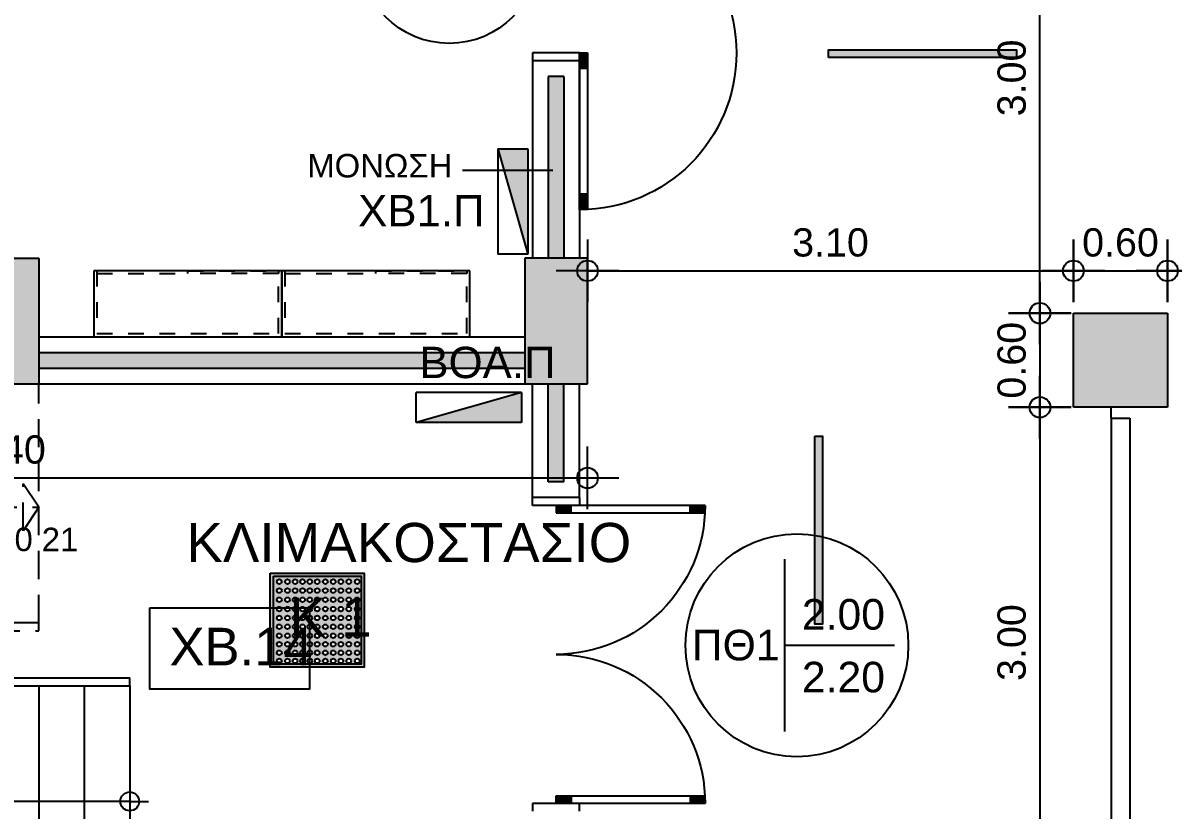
# Model space of a CAD drawing. Header units: metres. Extents: x -11 to 85, y -301 to 135.
# Drawn here: x 18.87 to 26.21, y -42.47 to -37.44 of the extents above; entities that cross this region are included whole.
import ezdxf
from ezdxf.enums import TextEntityAlignment as Align

# ---------------------------------------------------------------- set-up
doc = ezdxf.new("R2010")
doc.units = ezdxf.units.M
doc.header["$LTSCALE"] = 0.036
doc.header["$PDMODE"] = 2
doc.linetypes.add('HIDDEN', pattern=[0.375, 0.25, -0.125])
for name, color, linetype in [('arxitek borofos', 252, 'Continuous'), ('DIMBLK', 252, 'Continuous'), ('electext', 20, 'Continuous'), ('hatch color', 252, 'Continuous'), ('HLEK-SYMBOL', 3, 'Continuous'), ('HLEK_FL001_SYMBOLS', 230, 'Continuous'), ('Parathira', 252, 'Continuous')]:
    doc.layers.add(name, color=color, linetype=linetype)
doc.styles.add('COMU-N', font='arial.ttf')
doc.styles.get("Standard").update_dxf_attribs({"font": 'arial.ttf'})
doc.styles.add('W4MS2', font='W4MS2.shx')
doc.dimstyles.new('CADWDOT', dxfattribs={"dimscale": 0.1, "dimtxt": 1.8, "dimasz": 0.08, "dimexe": 2, "dimexo": 0, "dimgap": 0.09, "dimtad": 0, "dimrnd": 0.001, "dimzin": 0, "dimdsep": 46, "dimtxsty": 'Standard', "dimblk1": 'ARTDIM', "dimblk2": 'ARTDIM', "dimsah": 1, "dimcen": 0.09, "dimdle": 0.05, "dimse1": 1, "dimse2": 1, "dimadec": 0, "dimazin": 0, "dimtfac": 1, "dimtmove": 0, "dimatfit": 3, "dimldrblk": 'ARTDIM', "dimfxl": 2, "dimtvp": 0.9999, "dimtolj": 1, "dimtzin": 0, "dimarcsym": 0})

# ---------------------------------------------------------------- blocks, each defined once
blk = doc.blocks.new('A$C796D02E1')
at = {"layer": 'Parathira'}
for p, q in [((0.3, 0.95), (0.3, -0.05)), ((0.31, 0.85), (0.31, 0.9499)), ((0.32, 0.85), (0.32, 0.9498)), ((0.33, 0.85), (0.33, 0.9495)), ((0.34, 0.85), (0.34, 0.9492)), ((0.35, -0.05), (0.35, 0.9487)), ((0.35, 0.85), (0.3, 0.85)), ((0, -0.05), (0, 0)), ((0.35, 0.05), (0.3, 0.05)), ((0.3, 0), (0.3, -0.05)), ((0.31, -0.05), (0.31, 0.05)), ((0.32, -0.05), (0.32, 0.05)), ((0.33, -0.05), (0.33, 0.05)), ((0.34, -0.05), (0.34, 0.05)), ((0.3, -0.05), (0, -0.05)), ((0.3, -0.05), (0.35, -0.05)), ((0, -1.05), (0, -1.1)), ((0.3, -1.05), (0, -1.05)), ((0.3, -1.05), (0.25, -1.05)), ((0.3, -1.1), (0.3, -1.05))]:
    blk.add_line(p, q, dxfattribs=at)
blk.add_arc((0.3, -0.05), 1, 270, 90, dxfattribs=at)
blk = doc.blocks.new('ARTDIM')
at = {"layer": 'DIMBLK'}
for p, q in [((0, -24.9975), (0, 24.9975)), ((-24.9975, 0), (24.9975, 0))]:
    blk.add_line(p, q, dxfattribs=at)
blk.add_circle((0, 0), 8.25, dxfattribs=at)
blk = doc.blocks.new('*D896')
at = {"layer": 'arxitek borofos', "color": 0, "lineweight": -2}
blk.add_line((15.0817, -40.3432), (22.4657, -40.3432), dxfattribs=at)
at = {"layer": 'Defpoints', "color": 0, "transparency": 16777216}
for p in [(15.0737, -39.9247), (22.4737, -39.9247), (22.4737, -40.3432)]:
    blk.add_point(p, dxfattribs=at)
at = {"layer": 'arxitek borofos', "color": 0, "lineweight": -2, "xscale": 0.008, "yscale": 0.008, "zscale": 0.008, "rotation": 180}
blk.add_blockref('ARTDIM', (15.0737, -40.3432), dxfattribs=at)
at = {"layer": 'arxitek borofos', "color": 0, "lineweight": -2, "xscale": 0.008, "yscale": 0.008, "zscale": 0.008}
blk.add_blockref('ARTDIM', (22.4737, -40.3432), dxfattribs=at)
at = {"layer": 'arxitek borofos', "color": 0, "insert": (18.7737, -40.1632), "char_height": 0.18, "attachment_point": 5}
blk.add_mtext('\\A1;7.40', dxfattribs=at)
blk = doc.blocks.new('*D920')
at = {"layer": 'arxitek borofos', "color": 0, "lineweight": -2}
blk.add_line((25.3601, -39.285), (25.3601, -36.301), dxfattribs=at)
at = {"layer": 'Defpoints', "color": 0, "transparency": 16777216}
for p in [(25.3601, -36.293), (25.5737, -36.293), (25.5737, -39.293)]:
    blk.add_point(p, dxfattribs=at)
at = {"layer": 'arxitek borofos', "color": 0, "lineweight": -2, "xscale": 0.008, "yscale": 0.008, "zscale": 0.008}
for p, rotation in [((25.3601, -36.293), 90), ((25.3601, -39.293), 270)]:
    blk.add_blockref('ARTDIM', p, dxfattribs=dict(at, rotation=rotation))
at = {"layer": 'arxitek borofos', "color": 0, "insert": (25.1801, -37.793), "char_height": 0.18, "attachment_point": 5, "rotation": 90}
blk.add_mtext('\\A1;3.00', dxfattribs=at)
blk = doc.blocks.new('*D921')
at = {"layer": 'arxitek borofos', "color": 0, "lineweight": -2}
blk.add_line((25.3601, -39.301), (25.3601, -39.885), dxfattribs=at)
at = {"layer": 'Defpoints', "color": 0, "transparency": 16777216}
for p in [(25.5737, -39.293), (25.3601, -39.893), (25.5737, -39.893)]:
    blk.add_point(p, dxfattribs=at)
at = {"layer": 'arxitek borofos', "color": 0, "lineweight": -2, "xscale": 0.008, "yscale": 0.008, "zscale": 0.008}
for p, rotation in [((25.3601, -39.293), 90), ((25.3601, -39.893), 270)]:
    blk.add_blockref('ARTDIM', p, dxfattribs=dict(at, rotation=rotation))
at = {"layer": 'arxitek borofos', "color": 0, "insert": (25.1801, -39.593), "char_height": 0.18, "attachment_point": 5, "rotation": 90}
blk.add_mtext('\\A1;0.60', dxfattribs=at)
blk = doc.blocks.new('*D922')
at = {"layer": 'arxitek borofos', "color": 0, "lineweight": -2}
blk.add_line((25.3601, -39.901), (25.3601, -42.885), dxfattribs=at)
at = {"layer": 'Defpoints', "color": 0, "transparency": 16777216}
for p in [(25.5737, -39.893), (25.3601, -42.893), (25.5737, -42.893)]:
    blk.add_point(p, dxfattribs=at)
at = {"layer": 'arxitek borofos', "color": 0, "lineweight": -2, "xscale": 0.008, "yscale": 0.008, "zscale": 0.008}
for p, rotation in [((25.3601, -39.893), 90), ((25.3601, -42.893), 270)]:
    blk.add_blockref('ARTDIM', p, dxfattribs=dict(at, rotation=rotation))
at = {"layer": 'arxitek borofos', "color": 0, "insert": (25.1801, -41.393), "char_height": 0.18, "attachment_point": 5, "rotation": 90}
blk.add_mtext('\\A1;3.00', dxfattribs=at)
blk = doc.blocks.new('*D933')
at = {"layer": 'arxitek borofos', "color": 0, "lineweight": -2}
blk.add_line((22.4817, -39.0228), (25.5657, -39.0228), dxfattribs=at)
at = {"layer": 'Defpoints', "color": 0, "transparency": 16777216}
for p in [(25.5737, -39.0228), (22.4737, -39.6691), (25.5737, -39.6691)]:
    blk.add_point(p, dxfattribs=at)
at = {"layer": 'arxitek borofos', "color": 0, "lineweight": -2, "xscale": 0.008, "yscale": 0.008, "zscale": 0.008, "rotation": 180}
blk.add_blockref('ARTDIM', (22.4737, -39.0228), dxfattribs=at)
at = {"layer": 'arxitek borofos', "color": 0, "lineweight": -2, "xscale": 0.008, "yscale": 0.008, "zscale": 0.008}
blk.add_blockref('ARTDIM', (25.5737, -39.0228), dxfattribs=at)
at = {"layer": 'arxitek borofos', "color": 0, "insert": (24.0237, -38.8428), "char_height": 0.18, "attachment_point": 5}
blk.add_mtext('\\A1;3.10', dxfattribs=at)
blk = doc.blocks.new('*D934')
at = {"layer": 'arxitek borofos', "color": 0, "lineweight": -2}
blk.add_line((25.5817, -39.0228), (26.1657, -39.0228), dxfattribs=at)
at = {"layer": 'Defpoints', "color": 0, "transparency": 16777216}
for p in [(26.1737, -39.0228), (25.5737, -39.2191), (26.1737, -39.2191)]:
    blk.add_point(p, dxfattribs=at)
at = {"layer": 'arxitek borofos', "color": 0, "lineweight": -2, "xscale": 0.008, "yscale": 0.008, "zscale": 0.008, "rotation": 180}
blk.add_blockref('ARTDIM', (25.5737, -39.0228), dxfattribs=at)
at = {"layer": 'arxitek borofos', "color": 0, "lineweight": -2, "xscale": 0.008, "yscale": 0.008, "zscale": 0.008}
blk.add_blockref('ARTDIM', (26.1737, -39.0228), dxfattribs=at)
at = {"layer": 'arxitek borofos', "color": 0, "insert": (25.8737, -38.8428), "char_height": 0.18, "attachment_point": 5}
blk.add_mtext('\\A1;0.60', dxfattribs=at)
blk = doc.blocks.new('*D935')
at = {"layer": 'arxitek borofos', "color": 0, "lineweight": -2}
blk.add_line((26.1817, -39.0228), (29.1657, -39.0228), dxfattribs=at)
at = {"layer": 'Defpoints', "color": 0, "transparency": 16777216}
for p in [(29.1737, -39.0228), (26.1737, -39.293), (29.1737, -39.293)]:
    blk.add_point(p, dxfattribs=at)
at = {"layer": 'arxitek borofos', "color": 0, "lineweight": -2, "xscale": 0.008, "yscale": 0.008, "zscale": 0.008, "rotation": 180}
blk.add_blockref('ARTDIM', (26.1737, -39.0228), dxfattribs=at)
at = {"layer": 'arxitek borofos', "color": 0, "lineweight": -2, "xscale": 0.008, "yscale": 0.008, "zscale": 0.008}
blk.add_blockref('ARTDIM', (29.1737, -39.0228), dxfattribs=at)
at = {"layer": 'arxitek borofos', "color": 0, "insert": (27.6737, -38.8428), "char_height": 0.18, "attachment_point": 5}
blk.add_mtext('\\A1;3.00', dxfattribs=at)
blk = doc.blocks.new('A$C0F035EE8')
at = {"layer": 'Parathira'}
for p, q in [((-0.3, 0), (-0.3, -0.05)), ((0, -0.05), (0, 0)), ((-1.1, -0.05), (-0.15, -0.05)), ((-1.005, -0.0595), (-1.1, -0.0595)), ((-1.005, -0.069), (-1.0998, -0.069)), ((-1.005, -0.0975), (-1.005, -0.05)), ((-0.3, -0.05), (0, -0.05)), ((-0.245, -0.0975), (-0.245, -0.05)), ((-0.15, -0.0595), (-0.245, -0.0595)), ((-0.15, -0.069), (-0.245, -0.069)), ((-0.15, -0.05), (-0.15, -0.0975)), ((-1.005, -0.0785), (-1.0996, -0.0785)), ((-1.005, -0.088), (-1.0992, -0.088)), ((-0.15, -0.0975), (-1.0988, -0.0975)), ((-0.15, -0.0785), (-0.245, -0.0785)), ((-0.15, -0.088), (-0.245, -0.088)), ((-0.15, -1.9025), (-1.0988, -1.9025)), ((-1.005, -1.9025), (-1.005, -1.95)), ((-0.245, -1.9025), (-0.245, -1.95)), ((-0.15, -1.95), (-0.15, -1.9025)), ((-1.005, -1.9405), (-1.1, -1.9405)), ((-1.1, -1.95), (-0.15, -1.95)), ((-1.005, -1.931), (-1.0998, -1.931)), ((-1.005, -1.9215), (-1.0996, -1.9215)), ((-1.005, -1.912), (-1.0992, -1.912)), ((-0.3, -2), (-0.3, -1.95)), ((-0.3, -1.95), (0, -1.95)), ((-0.15, -1.912), (-0.245, -1.912)), ((-0.15, -1.9215), (-0.245, -1.9215)), ((-0.15, -1.931), (-0.245, -1.931)), ((-0.15, -1.9405), (-0.245, -1.9405)), ((0, -1.95), (0, -2))]:
    blk.add_line(p, q, dxfattribs=at)
for centre, start, end in [((-0.15, -0.05), 180, 270), ((-0.15, -1.95), 90, 180)]:
    blk.add_arc(centre, 0.95, start, end, dxfattribs=at)
blk = doc.blocks.new('gJ6_a28')
at = {"layer": 'HLEK-SYMBOL', "color": 0, "linetype": 'Continuous'}
for p, q in [((-0.67, 0), (-0.67, 0.19)), ((-0.67, 0.19), (0, 0.19)), ((-0.67, 0), (0, 0.19)), ((0, 0.19), (0, 0)), ((-0.67, 0), (0, 0))]:
    blk.add_line(p, q, dxfattribs=at)
at = {"layer": 'HLEK-SYMBOL', "color": 0}
blk.add_solid([(-0.67, 0.19), (0, 0.19), (-0.67, 0)], dxfattribs=at)
at = {"layer": 'HLEK-SYMBOL', "color": 0, "style": 'W4MS2', "flags": 8}
blk.add_attdef('NODE_NUMBER', (0.018, 0.0914), '', height=0.1, dxfattribs=at)
blk.add_attdef('NODE_NUMBER', (0.018, 0.0914), '', height=0.1, dxfattribs=at)
blk = doc.blocks.new('led 46W tetragono')
at = {"layer": 'HLEK_FL001_SYMBOLS'}
h = blk.add_hatch(color=256, dxfattribs=at)
h.dxf.hatch_style = 1
h.paths.add_polyline_path([(104.7283, -8.1225), (104.7283, -8.7225), (105.3283, -8.7225), (105.3283, -8.1225)])
h.paths.add_polyline_path([(105.3083, -8.1425), (105.3083, -8.7025), (104.7483, -8.7025), (104.7483, -8.1425)], flags=16)
h.paths.add_polyline_path([(104.9493, -8.1771, -1), (104.9193, -8.1771, -1)], flags=0)
h.paths.add_polyline_path([(104.9954, -8.1771, -1), (104.9654, -8.1771, -1)], flags=0)
h.paths.add_polyline_path([(104.9014, -8.1771, -1), (104.8714, -8.1771, -1)], flags=0)
h.paths.add_polyline_path([(105.0432, -8.1771, -1), (105.0133, -8.1771, -1)], flags=0)
h.paths.add_polyline_path([(104.9493, -8.2338, -1), (104.9193, -8.2338, -1)], flags=0)
h.paths.add_polyline_path([(104.9954, -8.2338, -1), (104.9654, -8.2338, -1)], flags=0)
h.paths.add_polyline_path([(104.9014, -8.2338, -1), (104.8714, -8.2338, -1)], flags=0)
h.paths.add_polyline_path([(104.8526, -8.1771, -1), (104.8227, -8.1771, -1)], flags=0)
h.paths.add_polyline_path([(105.0432, -8.2338, -1), (105.0133, -8.2338, -1)], flags=0)
h.paths.add_polyline_path([(105.0946, -8.1771, -1), (105.0647, -8.1771, -1)], flags=0)
h.paths.add_polyline_path([(104.8526, -8.2338, -1), (104.8227, -8.2338, -1)], flags=0)
h.paths.add_polyline_path([(105.0946, -8.2338, -1), (105.0647, -8.2338, -1)], flags=0)
h.paths.add_polyline_path([(104.9493, -8.2927, -1), (104.9193, -8.2927, -1)], flags=0)
h.paths.add_polyline_path([(104.9954, -8.2927, -1), (104.9654, -8.2927, -1)], flags=0)
h.paths.add_polyline_path([(104.8012, -8.1771, -1), (104.7713, -8.1771, -1)], flags=0)
h.paths.add_polyline_path([(104.9014, -8.2927, -1), (104.8714, -8.2927, -1)], flags=0)
h.paths.add_polyline_path([(105.0432, -8.2927, -1), (105.0133, -8.2927, -1)], flags=0)
h.paths.add_polyline_path([(105.1452, -8.1771, -1), (105.1152, -8.1771, -1)], flags=0)
h.paths.add_polyline_path([(104.8012, -8.2338, -1), (104.7713, -8.2338, -1)], flags=0)
h.paths.add_polyline_path([(104.8526, -8.2927, -1), (104.8227, -8.2927, -1)], flags=0)
h.paths.add_polyline_path([(105.1452, -8.2338, -1), (105.1152, -8.2338, -1)], flags=0)
h.paths.add_polyline_path([(105.0946, -8.2927, -1), (105.0647, -8.2927, -1)], flags=0)
h.paths.add_polyline_path([(104.9493, -8.3517, -1), (104.9193, -8.3517, -1)], flags=0)
h.paths.add_polyline_path([(104.9954, -8.3517, -1), (104.9654, -8.3517, -1)], flags=0)
h.paths.add_polyline_path([(105.1939, -8.1771, -1), (105.164, -8.1771, -1)], flags=0)
h.paths.add_polyline_path([(104.9014, -8.3517, -1), (104.8714, -8.3517, -1)], flags=0)
h.paths.add_polyline_path([(105.0432, -8.3517, -1), (105.0133, -8.3517, -1)], flags=0)
h.paths.add_polyline_path([(104.8012, -8.2927, -1), (104.7713, -8.2927, -1)], flags=0)
h.paths.add_polyline_path([(105.1452, -8.2927, -1), (105.1152, -8.2927, -1)], flags=0)
h.paths.add_polyline_path([(105.1939, -8.2338, -1), (105.164, -8.2338, -1)], flags=0)
h.paths.add_polyline_path([(104.8526, -8.3517, -1), (104.8227, -8.3517, -1)], flags=0)
h.paths.add_polyline_path([(105.0946, -8.3517, -1), (105.0647, -8.3517, -1)], flags=0)
h.paths.add_polyline_path([(105.1939, -8.2927, -1), (105.164, -8.2927, -1)], flags=0)
h.paths.add_polyline_path([(105.2445, -8.1771, -1), (105.2145, -8.1771, -1)], flags=0)
h.paths.add_polyline_path([(104.8012, -8.3517, -1), (104.7713, -8.3517, -1)], flags=0)
h.paths.add_polyline_path([(104.9493, -8.4083, -1), (104.9193, -8.4083, -1)], flags=0)
h.paths.add_polyline_path([(104.9954, -8.4083, -1), (104.9654, -8.4083, -1)], flags=0)
h.paths.add_polyline_path([(105.1452, -8.3517, -1), (105.1152, -8.3517, -1)], flags=0)
h.paths.add_polyline_path([(104.9014, -8.4083, -1), (104.8714, -8.4083, -1)], flags=0)
h.paths.add_polyline_path([(105.0432, -8.4083, -1), (105.0133, -8.4083, -1)], flags=0)
h.paths.add_polyline_path([(105.2445, -8.2338, -1), (105.2145, -8.2338, -1)], flags=0)
h.paths.add_polyline_path([(104.8526, -8.4083, -1), (104.8227, -8.4083, -1)], flags=0)
h.paths.add_polyline_path([(105.0946, -8.4083, -1), (105.0647, -8.4083, -1)], flags=0)
h.paths.add_polyline_path([(105.1939, -8.3517, -1), (105.164, -8.3517, -1)], flags=0)
h.paths.add_polyline_path([(105.2445, -8.2927, -1), (105.2145, -8.2927, -1)], flags=0)
h.paths.add_polyline_path([(104.8012, -8.4083, -1), (104.7713, -8.4083, -1)], flags=0)
h.paths.add_polyline_path([(105.1452, -8.4083, -1), (105.1152, -8.4083, -1)], flags=0)
h.paths.add_polyline_path([(105.2985, -8.1771, -1), (105.2686, -8.1771, -1)], flags=0)
h.paths.add_polyline_path([(104.9493, -8.465, -1), (104.9193, -8.465, -1)], flags=0)
h.paths.add_polyline_path([(104.9954, -8.465, -1), (104.9654, -8.465, -1)], flags=0)
h.paths.add_polyline_path([(104.9014, -8.465, -1), (104.8714, -8.465, -1)], flags=0)
h.paths.add_polyline_path([(105.0432, -8.465, -1), (105.0133, -8.465, -1)], flags=0)
h.paths.add_polyline_path([(105.2985, -8.2338, -1), (105.2686, -8.2338, -1)], flags=0)
h.paths.add_polyline_path([(105.2445, -8.3517, -1), (105.2145, -8.3517, -1)], flags=0)
h.paths.add_polyline_path([(104.8526, -8.465, -1), (104.8227, -8.465, -1)], flags=0)
h.paths.add_polyline_path([(105.1939, -8.4083, -1), (105.164, -8.4083, -1)], flags=0)
h.paths.add_polyline_path([(105.0946, -8.465, -1), (105.0647, -8.465, -1)], flags=0)
h.paths.add_polyline_path([(105.2985, -8.2927, -1), (105.2686, -8.2927, -1)], flags=0)
h.paths.add_polyline_path([(104.8012, -8.465, -1), (104.7713, -8.465, -1)], flags=0)
h.paths.add_polyline_path([(105.1452, -8.465, -1), (105.1152, -8.465, -1)], flags=0)
h.paths.add_polyline_path([(105.2445, -8.4083, -1), (105.2145, -8.4083, -1)], flags=0)
h.paths.add_polyline_path([(104.9493, -8.5217, -1), (104.9193, -8.5217, -1)], flags=0)
h.paths.add_polyline_path([(104.9954, -8.5217, -1), (104.9654, -8.5217, -1)], flags=0)
h.paths.add_polyline_path([(105.2985, -8.3517, -1), (105.2686, -8.3517, -1)], flags=0)
h.paths.add_polyline_path([(104.9014, -8.5217, -1), (104.8714, -8.5217, -1)], flags=0)
h.paths.add_polyline_path([(105.0432, -8.5217, -1), (105.0133, -8.5217, -1)], flags=0)
h.paths.add_polyline_path([(105.1939, -8.465, -1), (105.164, -8.465, -1)], flags=0)
h.paths.add_polyline_path([(104.8526, -8.5217, -1), (104.8227, -8.5217, -1)], flags=0)
h.paths.add_polyline_path([(105.0946, -8.5217, -1), (105.0647, -8.5217, -1)], flags=0)
h.paths.add_polyline_path([(104.8012, -8.5217, -1), (104.7713, -8.5217, -1)], flags=0)
h.paths.add_polyline_path([(105.1452, -8.5217, -1), (105.1152, -8.5217, -1)], flags=0)
h.paths.add_polyline_path([(105.2985, -8.4083, -1), (105.2686, -8.4083, -1)], flags=0)
h.paths.add_polyline_path([(105.2445, -8.465, -1), (105.2145, -8.465, -1)], flags=0)
h.paths.add_polyline_path([(104.9493, -8.5761, -1), (104.9193, -8.5761, -1)], flags=0)
h.paths.add_polyline_path([(104.9954, -8.5761, -1), (104.9654, -8.5761, -1)], flags=0)
h.paths.add_polyline_path([(105.1939, -8.5217, -1), (105.164, -8.5217, -1)], flags=0)
h.paths.add_polyline_path([(104.9014, -8.5761, -1), (104.8714, -8.5761, -1)], flags=0)
h.paths.add_polyline_path([(105.0432, -8.5761, -1), (105.0133, -8.5761, -1)], flags=0)
h.paths.add_polyline_path([(104.8526, -8.5761, -1), (104.8227, -8.5761, -1)], flags=0)
h.paths.add_polyline_path([(105.0946, -8.5761, -1), (105.0647, -8.5761, -1)], flags=0)
h.paths.add_polyline_path([(105.2985, -8.465, -1), (105.2686, -8.465, -1)], flags=0)
h.paths.add_polyline_path([(104.8012, -8.5761, -1), (104.7713, -8.5761, -1)], flags=0)
h.paths.add_polyline_path([(105.2445, -8.5217, -1), (105.2145, -8.5217, -1)], flags=0)
h.paths.add_polyline_path([(105.1452, -8.5761, -1), (105.1152, -8.5761, -1)], flags=0)
h.paths.add_polyline_path([(105.1939, -8.5761, -1), (105.164, -8.5761, -1)], flags=0)
h.paths.add_polyline_path([(104.9493, -8.6305, -1), (104.9193, -8.6305, -1)], flags=0)
h.paths.add_polyline_path([(104.9954, -8.6305, -1), (104.9654, -8.6305, -1)], flags=0)
h.paths.add_polyline_path([(104.9014, -8.6305, -1), (104.8714, -8.6305, -1)], flags=0)
h.paths.add_polyline_path([(105.0432, -8.6305, -1), (105.0133, -8.6305, -1)], flags=0)
h.paths.add_polyline_path([(105.2985, -8.5217, -1), (105.2686, -8.5217, -1)], flags=0)
h.paths.add_polyline_path([(104.8526, -8.6305, -1), (104.8227, -8.6305, -1)], flags=0)
h.paths.add_polyline_path([(105.0946, -8.6305, -1), (105.0647, -8.6305, -1)], flags=0)
h.paths.add_polyline_path([(105.2445, -8.5761, -1), (105.2145, -8.5761, -1)], flags=0)
h.paths.add_polyline_path([(104.8012, -8.6305, -1), (104.7713, -8.6305, -1)], flags=0)
h.paths.add_polyline_path([(105.1452, -8.6305, -1), (105.1152, -8.6305, -1)], flags=0)
h.paths.add_polyline_path([(105.1939, -8.6305, -1), (105.164, -8.6305, -1)], flags=0)
h.paths.add_polyline_path([(104.9493, -8.6826, -1), (104.9193, -8.6826, -1)], flags=0)
h.paths.add_polyline_path([(104.9954, -8.6826, -1), (104.9654, -8.6826, -1)], flags=0)
h.paths.add_polyline_path([(105.2985, -8.5761, -1), (105.2686, -8.5761, -1)], flags=0)
h.paths.add_polyline_path([(104.9014, -8.6826, -1), (104.8714, -8.6826, -1)], flags=0)
h.paths.add_polyline_path([(105.0432, -8.6826, -1), (105.0133, -8.6826, -1)], flags=0)
h.paths.add_polyline_path([(104.8526, -8.6826, -1), (104.8227, -8.6826, -1)], flags=0)
h.paths.add_polyline_path([(105.0946, -8.6826, -1), (105.0647, -8.6826, -1)], flags=0)
h.paths.add_polyline_path([(105.2445, -8.6305, -1), (105.2145, -8.6305, -1)], flags=0)
h.paths.add_polyline_path([(104.8012, -8.6826, -1), (104.7713, -8.6826, -1)], flags=0)
h.paths.add_polyline_path([(105.1452, -8.6826, -1), (105.1152, -8.6826, -1)], flags=0)
h.paths.add_polyline_path([(105.1939, -8.6826, -1), (105.164, -8.6826, -1)], flags=0)
h.paths.add_polyline_path([(105.2985, -8.6305, -1), (105.2686, -8.6305, -1)], flags=0)
h.paths.add_polyline_path([(105.2445, -8.6826, -1), (105.2145, -8.6826, -1)], flags=0)
h.paths.add_polyline_path([(105.2985, -8.6826, -1), (105.2686, -8.6826, -1)], flags=0)
h = blk.add_hatch(color=181, dxfattribs=at)
h.dxf.hatch_style = 1
h.paths.add_polyline_path([(104.7483, -8.1425), (104.7483, -8.7025), (105.3083, -8.7025), (105.3083, -8.1425)])
h.paths.add_polyline_path([(104.9954, -8.3517, -1), (104.9654, -8.3517, -1)], flags=16)
h.paths.add_polyline_path([(105.0432, -8.3517, -1), (105.0133, -8.3517, -1)], flags=16)
h.paths.add_polyline_path([(104.9654, -8.2927, -1), (104.9954, -8.2927, -1)], flags=16)
h.paths.add_polyline_path([(105.0133, -8.2927, -1), (105.0432, -8.2927, -1)], flags=16)
h.paths.add_polyline_path([(104.9493, -8.3517, -1), (104.9193, -8.3517, -1)], flags=16)
h.paths.add_polyline_path([(104.9193, -8.2927, -1), (104.9493, -8.2927, -1)], flags=16)
h.paths.add_polyline_path([(105.0946, -8.3517, -1), (105.0647, -8.3517, -1)], flags=16)
h.paths.add_polyline_path([(105.0647, -8.2927, -1), (105.0946, -8.2927, -1)], flags=16)
h.paths.add_polyline_path([(104.9954, -8.4083, -1), (104.9654, -8.4083, -1)], flags=16)
h.paths.add_polyline_path([(105.0432, -8.4083, -1), (105.0133, -8.4083, -1)], flags=16)
h.paths.add_polyline_path([(104.9654, -8.2338, -1), (104.9954, -8.2338, -1)], flags=16)
h.paths.add_polyline_path([(105.0133, -8.2338, -1), (105.0432, -8.2338, -1)], flags=16)
h.paths.add_polyline_path([(104.9493, -8.4083, -1), (104.9193, -8.4083, -1)], flags=16)
h.paths.add_polyline_path([(105.0946, -8.4083, -1), (105.0647, -8.4083, -1)], flags=16)
h.paths.add_polyline_path([(104.9193, -8.2338, -1), (104.9493, -8.2338, -1)], flags=16)
h.paths.add_polyline_path([(105.0647, -8.2338, -1), (105.0946, -8.2338, -1)], flags=16)
h.paths.add_polyline_path([(104.9014, -8.3517, -1), (104.8714, -8.3517, -1)], flags=16)
h.paths.add_polyline_path([(104.8714, -8.2927, -1), (104.9014, -8.2927, -1)], flags=16)
h.paths.add_polyline_path([(105.1452, -8.3517, -1), (105.1152, -8.3517, -1)], flags=16)
h.paths.add_polyline_path([(105.1152, -8.2927, -1), (105.1452, -8.2927, -1)], flags=16)
h.paths.add_polyline_path([(104.9954, -8.465, -1), (104.9654, -8.465, -1)], flags=16)
h.paths.add_polyline_path([(105.0432, -8.465, -1), (105.0133, -8.465, -1)], flags=16)
h.paths.add_polyline_path([(104.9014, -8.4083, -1), (104.8714, -8.4083, -1)], flags=16)
h.paths.add_polyline_path([(104.8714, -8.2338, -1), (104.9014, -8.2338, -1)], flags=16)
h.paths.add_polyline_path([(104.9654, -8.1771, -1), (104.9954, -8.1771, -1)], flags=16)
h.paths.add_polyline_path([(105.0133, -8.1771, -1), (105.0432, -8.1771, -1)], flags=16)
h.paths.add_polyline_path([(105.1452, -8.4083, -1), (105.1152, -8.4083, -1)], flags=16)
h.paths.add_polyline_path([(104.9493, -8.465, -1), (104.9193, -8.465, -1)], flags=16)
h.paths.add_polyline_path([(105.1152, -8.2338, -1), (105.1452, -8.2338, -1)], flags=16)
h.paths.add_polyline_path([(105.0946, -8.465, -1), (105.0647, -8.465, -1)], flags=16)
h.paths.add_polyline_path([(104.9193, -8.1771, -1), (104.9493, -8.1771, -1)], flags=16)
h.paths.add_polyline_path([(105.0647, -8.1771, -1), (105.0946, -8.1771, -1)], flags=16)
h.paths.add_polyline_path([(104.8526, -8.3517, -1), (104.8227, -8.3517, -1)], flags=16)
h.paths.add_polyline_path([(104.8227, -8.2927, -1), (104.8526, -8.2927, -1)], flags=16)
h.paths.add_polyline_path([(105.1939, -8.3517, -1), (105.164, -8.3517, -1)], flags=16)
h.paths.add_polyline_path([(105.164, -8.2927, -1), (105.1939, -8.2927, -1)], flags=16)
h.paths.add_polyline_path([(104.9014, -8.465, -1), (104.8714, -8.465, -1)], flags=16)
h.paths.add_polyline_path([(104.8526, -8.4083, -1), (104.8227, -8.4083, -1)], flags=16)
h.paths.add_polyline_path([(105.1452, -8.465, -1), (105.1152, -8.465, -1)], flags=16)
h.paths.add_polyline_path([(104.8714, -8.1771, -1), (104.9014, -8.1771, -1)], flags=16)
h.paths.add_polyline_path([(104.8227, -8.2338, -1), (104.8526, -8.2338, -1)], flags=16)
h.paths.add_polyline_path([(105.1939, -8.4083, -1), (105.164, -8.4083, -1)], flags=16)
h.paths.add_polyline_path([(105.1152, -8.1771, -1), (105.1452, -8.1771, -1)], flags=16)
h.paths.add_polyline_path([(104.9954, -8.5217, -1), (104.9654, -8.5217, -1)], flags=16)
h.paths.add_polyline_path([(105.0432, -8.5217, -1), (105.0133, -8.5217, -1)], flags=16)
h.paths.add_polyline_path([(105.164, -8.2338, -1), (105.1939, -8.2338, -1)], flags=16)
h.paths.add_polyline_path([(104.9493, -8.5217, -1), (104.9193, -8.5217, -1)], flags=16)
h.paths.add_polyline_path([(105.0946, -8.5217, -1), (105.0647, -8.5217, -1)], flags=16)
h.paths.add_polyline_path([(104.8526, -8.465, -1), (104.8227, -8.465, -1)], flags=16)
h.paths.add_polyline_path([(104.8012, -8.3517, -1), (104.7713, -8.3517, -1)], flags=16)
h.paths.add_polyline_path([(104.7713, -8.2927, -1), (104.8012, -8.2927, -1)], flags=16)
h.paths.add_polyline_path([(104.8227, -8.1771, -1), (104.8526, -8.1771, -1)], flags=16)
h.paths.add_polyline_path([(105.1939, -8.465, -1), (105.164, -8.465, -1)], flags=16)
h.paths.add_polyline_path([(105.2445, -8.3517, -1), (105.2145, -8.3517, -1)], flags=16)
h.paths.add_polyline_path([(104.9014, -8.5217, -1), (104.8714, -8.5217, -1)], flags=16)
h.paths.add_polyline_path([(105.2145, -8.2927, -1), (105.2445, -8.2927, -1)], flags=16)
h.paths.add_polyline_path([(105.164, -8.1771, -1), (105.1939, -8.1771, -1)], flags=16)
h.paths.add_polyline_path([(104.8012, -8.4083, -1), (104.7713, -8.4083, -1)], flags=16)
h.paths.add_polyline_path([(105.1452, -8.5217, -1), (105.1152, -8.5217, -1)], flags=16)
h.paths.add_polyline_path([(104.7713, -8.2338, -1), (104.8012, -8.2338, -1)], flags=16)
h.paths.add_polyline_path([(105.2445, -8.4083, -1), (105.2145, -8.4083, -1)], flags=16)
h.paths.add_polyline_path([(105.2145, -8.2338, -1), (105.2445, -8.2338, -1)], flags=16)
h.paths.add_polyline_path([(104.9954, -8.5761, -1), (104.9654, -8.5761, -1)], flags=16)
h.paths.add_polyline_path([(105.0432, -8.5761, -1), (105.0133, -8.5761, -1)], flags=16)
h.paths.add_polyline_path([(104.8526, -8.5217, -1), (104.8227, -8.5217, -1)], flags=16)
h.paths.add_polyline_path([(104.8012, -8.465, -1), (104.7713, -8.465, -1)], flags=16)
h.paths.add_polyline_path([(104.9493, -8.5761, -1), (104.9193, -8.5761, -1)], flags=16)
h.paths.add_polyline_path([(105.0946, -8.5761, -1), (105.0647, -8.5761, -1)], flags=16)
h.paths.add_polyline_path([(105.1939, -8.5217, -1), (105.164, -8.5217, -1)], flags=16)
h.paths.add_polyline_path([(104.7713, -8.1771, -1), (104.8012, -8.1771, -1)], flags=16)
h.paths.add_polyline_path([(105.2445, -8.465, -1), (105.2145, -8.465, -1)], flags=16)
h.paths.add_polyline_path([(105.2145, -8.1771, -1), (105.2445, -8.1771, -1)], flags=16)
h.paths.add_polyline_path([(104.9014, -8.5761, -1), (104.8714, -8.5761, -1)], flags=16)
h.paths.add_polyline_path([(105.1452, -8.5761, -1), (105.1152, -8.5761, -1)], flags=16)
h.paths.add_polyline_path([(105.2985, -8.3517, -1), (105.2686, -8.3517, -1)], flags=16)
h.paths.add_polyline_path([(105.2686, -8.2927, -1), (105.2985, -8.2927, -1)], flags=16)
h.paths.add_polyline_path([(105.2985, -8.4083, -1), (105.2686, -8.4083, -1)], flags=16)
h.paths.add_polyline_path([(104.8012, -8.5217, -1), (104.7713, -8.5217, -1)], flags=16)
h.paths.add_polyline_path([(105.2686, -8.2338, -1), (105.2985, -8.2338, -1)], flags=16)
h.paths.add_polyline_path([(105.2445, -8.5217, -1), (105.2145, -8.5217, -1)], flags=16)
h.paths.add_polyline_path([(104.8526, -8.5761, -1), (104.8227, -8.5761, -1)], flags=16)
h.paths.add_polyline_path([(104.9954, -8.6305, -1), (104.9654, -8.6305, -1)], flags=16)
h.paths.add_polyline_path([(105.1939, -8.5761, -1), (105.164, -8.5761, -1)], flags=16)
h.paths.add_polyline_path([(105.0432, -8.6305, -1), (105.0133, -8.6305, -1)], flags=16)
h.paths.add_polyline_path([(104.9493, -8.6305, -1), (104.9193, -8.6305, -1)], flags=16)
h.paths.add_polyline_path([(105.2985, -8.465, -1), (105.2686, -8.465, -1)], flags=16)
h.paths.add_polyline_path([(105.0946, -8.6305, -1), (105.0647, -8.6305, -1)], flags=16)
h.paths.add_polyline_path([(105.2686, -8.1771, -1), (105.2985, -8.1771, -1)], flags=16)
h.paths.add_polyline_path([(104.9014, -8.6305, -1), (104.8714, -8.6305, -1)], flags=16)
h.paths.add_polyline_path([(105.1452, -8.6305, -1), (105.1152, -8.6305, -1)], flags=16)
h.paths.add_polyline_path([(104.8012, -8.5761, -1), (104.7713, -8.5761, -1)], flags=16)
h.paths.add_polyline_path([(105.2445, -8.5761, -1), (105.2145, -8.5761, -1)], flags=16)
h.paths.add_polyline_path([(105.2985, -8.5217, -1), (105.2686, -8.5217, -1)], flags=16)
h.paths.add_polyline_path([(104.8526, -8.6305, -1), (104.8227, -8.6305, -1)], flags=16)
h.paths.add_polyline_path([(105.1939, -8.6305, -1), (105.164, -8.6305, -1)], flags=16)
h.paths.add_polyline_path([(104.9954, -8.6826, -1), (104.9654, -8.6826, -1)], flags=16)
h.paths.add_polyline_path([(105.0432, -8.6826, -1), (105.0133, -8.6826, -1)], flags=16)
h.paths.add_polyline_path([(104.9493, -8.6826, -1), (104.9193, -8.6826, -1)], flags=16)
h.paths.add_polyline_path([(105.0946, -8.6826, -1), (105.0647, -8.6826, -1)], flags=16)
h.paths.add_polyline_path([(104.8012, -8.6305, -1), (104.7713, -8.6305, -1)], flags=16)
h.paths.add_polyline_path([(104.9014, -8.6826, -1), (104.8714, -8.6826, -1)], flags=16)
h.paths.add_polyline_path([(105.2985, -8.5761, -1), (105.2686, -8.5761, -1)], flags=16)
h.paths.add_polyline_path([(105.1452, -8.6826, -1), (105.1152, -8.6826, -1)], flags=16)
h.paths.add_polyline_path([(105.2445, -8.6305, -1), (105.2145, -8.6305, -1)], flags=16)
h.paths.add_polyline_path([(104.8526, -8.6826, -1), (104.8227, -8.6826, -1)], flags=16)
h.paths.add_polyline_path([(105.1939, -8.6826, -1), (105.164, -8.6826, -1)], flags=16)
h.paths.add_polyline_path([(105.2985, -8.6305, -1), (105.2686, -8.6305, -1)], flags=16)
h.paths.add_polyline_path([(104.8012, -8.6826, -1), (104.7713, -8.6826, -1)], flags=16)
h.paths.add_polyline_path([(105.2445, -8.6826, -1), (105.2145, -8.6826, -1)], flags=16)
h.paths.add_polyline_path([(105.2985, -8.6826, -1), (105.2686, -8.6826, -1)], flags=16)
for points in [[(104.7283, -8.1225), (105.3283, -8.1225), (105.3283, -8.7225), (104.7283, -8.7225)], [(104.7483, -8.1425), (105.3083, -8.1425), (105.3083, -8.7025), (104.7483, -8.7025)]]:
    blk.add_lwpolyline(points, close=True, dxfattribs=at)
for centre in [(104.7862, -8.1771), (104.8377, -8.1771), (104.8864, -8.1771), (104.9343, -8.1771), (104.9804, -8.1771), (105.0282, -8.1771), (105.0797, -8.1771), (105.1302, -8.1771), (105.1789, -8.1771), (105.2295, -8.1771), (105.2835, -8.1771), (104.7862, -8.2338), (104.7862, -8.2927), (104.8377, -8.2338), (104.8377, -8.2927), (104.8864, -8.2338), (104.8864, -8.2927), (104.9343, -8.2338), (104.9343, -8.2927), (104.9804, -8.2338), (104.9804, -8.2927), (105.0282, -8.2338), (105.0282, -8.2927), (105.0797, -8.2338), (105.0797, -8.2927), (105.1302, -8.2338), (105.1302, -8.2927), (105.1789, -8.2338), (105.1789, -8.2927), (105.2295, -8.2338), (105.2295, -8.2927), (105.2835, -8.2338), (105.2835, -8.2927), (104.7862, -8.3517), (104.8377, -8.3517), (104.8864, -8.3517), (104.9343, -8.3517), (104.9804, -8.3517), (105.0282, -8.3517), (105.0797, -8.3517), (105.1302, -8.3517), (105.1789, -8.3517), (105.2295, -8.3517), (105.2835, -8.3517), (104.7862, -8.4083), (104.8377, -8.4083), (104.8864, -8.4083), (104.9343, -8.4083), (104.9804, -8.4083), (105.0282, -8.4083), (105.0797, -8.4083), (105.1302, -8.4083), (105.1789, -8.4083), (105.2295, -8.4083), (105.2835, -8.4083), (104.7862, -8.465), (104.7862, -8.5217), (104.8377, -8.465), (104.8377, -8.5217), (104.8864, -8.465), (104.8864, -8.5217), (104.9343, -8.465), (104.9343, -8.5217), (104.9804, -8.465), (104.9804, -8.5217), (105.0282, -8.465), (105.0282, -8.5217), (105.0797, -8.465), (105.0797, -8.5217), (105.1302, -8.465), (105.1302, -8.5217), (105.1789, -8.465), (105.1789, -8.5217), (105.2295, -8.465), (105.2295, -8.5217), (105.2835, -8.465), (105.2835, -8.5217), (104.7862, -8.5761), (104.8377, -8.5761), (104.8864, -8.5761), (104.9343, -8.5761), (104.9804, -8.5761), (105.0282, -8.5761), (105.0797, -8.5761), (105.1302, -8.5761), (105.1789, -8.5761), (105.2295, -8.5761), (105.2835, -8.5761), (104.7862, -8.6305), (104.8377, -8.6305), (104.8864, -8.6305), (104.9343, -8.6305), (104.9804, -8.6305), (105.0282, -8.6305), (105.0797, -8.6305), (105.1302, -8.6305), (105.1789, -8.6305), (105.2295, -8.6305), (105.2835, -8.6305), (104.7862, -8.6826), (104.8377, -8.6826), (104.8864, -8.6826), (104.9343, -8.6826), (104.9804, -8.6826), (105.0282, -8.6826), (105.0797, -8.6826), (105.1302, -8.6826), (105.1789, -8.6826), (105.2295, -8.6826), (105.2835, -8.6826)]:
    blk.add_circle(centre, 0.015, dxfattribs=at)
blk = doc.blocks.new('lampes fthorismou 120')
at = {"layer": 'hatch color'}
blk.add_hatch(color=181, dxfattribs=at).paths.add_polyline_path([(84.1811, -99.2639), (84.1811, -99.2139), (85.3811, -99.2139), (85.3811, -99.2639)])
at = {"layer": 'HLEK_FL001_SYMBOLS'}
blk.add_lwpolyline([(84.1811, -99.2639), (84.1811, -99.2139), (85.3811, -99.2139), (85.3811, -99.2639)], close=True, dxfattribs=at)

msp = doc.modelspace()

# ---------------------------------------------------------------- hatches: boundary and pattern name
at = {"layer": 'arxitek borofos'}
for points in [[(22.3237, -37.7836), (22.2237, -37.7836), (22.2237, -38.943), (22.3237, -38.943)], [(18.9737, -38.943), (18.6737, -38.943), (18.6737, -39.443), (14.7737, -39.443), (14.7737, -40.943), (15.0737, -40.943), (15.0737, -39.743), (18.9737, -39.743)], [(22.4737, -38.943), (22.0737, -38.943), (22.0737, -39.743), (22.4737, -39.743)], [(26.1737, -39.293), (25.5737, -39.293), (25.5737, -39.893), (26.1737, -39.893)], [(22.0737, -39.543), (18.9737, -39.543), (18.9737, -39.643), (22.0737, -39.643)], [(22.3237, -39.743), (22.2237, -39.743), (22.2237, -40.368), (22.3237, -40.368)]]:
    msp.add_hatch(color=256, dxfattribs=at).paths.add_polyline_path(points)

# ---------------------------------------------------------------- linework, layer by layer
for p, q in [((22.4237, -37.6836), (22.1237, -37.6836)), ((22.1237, -37.6836), (22.1237, -38.943)), ((22.4237, -37.6836), (22.4237, -38.943)), ((22.3237, -37.7836), (22.2237, -37.7836)), ((22.2237, -37.7836), (22.2237, -38.943)), ((22.3237, -37.7836), (22.3237, -38.943)), ((21.6754, -38.3813), (22.2527, -38.3813)), ((18.6737, -38.943), (18.9737, -38.943)), ((18.9737, -38.943), (18.9737, -39.743)), ((22.4737, -38.943), (22.0737, -38.943)), ((22.0737, -38.943), (22.0737, -39.743)), ((22.4737, -39.743), (22.4737, -38.943)), ((20.5237, -39.023), (19.3237, -39.023)), ((19.3237, -39.023), (19.3237, -39.443)), ((21.7237, -39.023), (20.5237, -39.023)), ((20.5237, -39.023), (20.5237, -39.443)), ((20.5237, -39.443), (20.5237, -39.023)), ((21.7237, -39.443), (21.7237, -39.023)), ((25.5737, -39.893), (25.5737, -39.293)), ((25.5737, -39.293), (26.1737, -39.293)), ((26.1737, -39.293), (26.1737, -39.893)), ((18.9737, -39.443), (22.0737, -39.443)), ((19.3237, -39.443), (20.5237, -39.443)), ((20.5237, -39.443), (21.7237, -39.443)), ((18.9737, -39.543), (22.0737, -39.543)), ((18.9737, -39.643), (22.0737, -39.643)), ((15.0737, -39.743), (18.9737, -39.743)), ((18.9737, -39.743), (22.0737, -39.743)), ((22.0737, -39.743), (22.4737, -39.743)), ((22.1237, -40.468), (22.1237, -39.743)), ((22.2237, -40.368), (22.2237, -39.743)), ((22.3237, -40.368), (22.3237, -39.743)), ((22.4237, -40.468), (22.4237, -39.743)), ((26.1737, -39.893), (25.5737, -39.893)), ((25.8137, -39.963), (25.8137, -39.893)), ((25.8137, -39.963), (25.8137, -42.823)), ((25.8137, -39.963), (25.9337, -39.963)), ((25.9337, -39.963), (25.9337, -42.823)), ((22.3237, -40.368), (22.2237, -40.368)), ((22.4237, -40.468), (22.1237, -40.468)), ((23.7314, -40.8605), (23.7314, -41.9605)), ((23.7314, -41.4105), (24.4314, -41.4105))]:
    msp.add_line(p, q, dxfattribs=at)
at = {"layer": 'arxitek borofos', "linetype": 'HIDDEN'}
for p, q in [((19.3437, -39.023), (19.3437, -39.423)), ((19.9237, -39.023), (19.3437, -39.023)), ((19.3437, -39.023), (19.3437, -39.0408)), ((19.9237, -39.0408), (19.9237, -39.023)), ((19.9237, -39.0408), (19.9237, -39.023)), ((19.9237, -39.023), (20.5037, -39.023)), ((20.5037, -39.423), (20.5037, -39.023)), ((20.5037, -39.023), (20.5037, -39.0408)), ((21.1237, -39.023), (20.5437, -39.023)), ((20.5437, -39.023), (20.5437, -39.0408)), ((20.5437, -39.023), (20.5437, -39.423)), ((21.1237, -39.0408), (21.1237, -39.023)), ((21.1237, -39.023), (21.7037, -39.023)), ((21.1237, -39.0408), (21.1237, -39.023)), ((21.7037, -39.023), (21.7037, -39.0408)), ((21.7037, -39.423), (21.7037, -39.023)), ((19.3437, -39.0408), (19.9237, -39.0408)), ((20.5037, -39.0408), (19.9237, -39.0408)), ((20.5437, -39.0408), (21.1237, -39.0408)), ((21.7037, -39.0408), (21.1237, -39.0408)), ((19.3437, -39.423), (20.5037, -39.423)), ((20.5437, -39.423), (21.7037, -39.423))]:
    msp.add_line(p, q, dxfattribs=at)
at = {"layer": 'arxitek borofos', "linetype": 'HIDDEN', "ltscale": 20}
for p, q in [((18.9737, -41.268), (18.9737, -39.743)), ((18.9737, -40.5305), (18.8737, -40.3805)), ((18.8737, -40.6805), (18.8737, -40.3805)), ((17.5332, -40.5305), (18.9737, -40.5305)), ((18.9737, -40.5305), (18.8737, -40.6805)), ((18.9737, -41.268), (17.8137, -41.268)), ((18.9737, -41.318), (18.9737, -41.268)), ((17.8327, -41.318), (18.9737, -41.318))]:
    msp.add_line(p, q, dxfattribs=at)
at = {"layer": 'arxitek borofos', "linetype": 'Continuous'}
for p, q in [((17.7947, -41.618), (19.5537, -41.618)), ((17.8137, -41.668), (19.5537, -41.668)), ((18.9737, -41.668), (18.9737, -43.193)), ((19.2637, -41.668), (19.2637, -43.193)), ((19.5537, -41.668), (19.5537, -41.618)), ((19.5537, -41.668), (19.5537, -43.193)), ((19.5537, -42.4055), (15.5762, -42.4055)), ((19.5537, -42.4055), (19.6737, -42.4055))]:
    msp.add_line(p, q, dxfattribs=at)
at = {"layer": 'arxitek borofos'}
for centre, radius in [((21.5916, -37.0015), 0.5712), ((23.8095, -41.4105), 0.7105)]:
    msp.add_circle(centre, radius, dxfattribs=at)
at = {"layer": 'arxitek borofos', "linetype": 'Continuous'}
msp.add_circle((19.5537, -42.4055), 0.06, dxfattribs=at)
at = {"layer": 'electext'}
msp.add_lwpolyline([(19.6821, -41.1716), (20.7007, -41.1716), (20.7007, -41.6893), (19.6821, -41.6893)], close=True, dxfattribs=at)

# ---------------------------------------------------------------- block references
at = {"layer": 'arxitek borofos', "xscale": -1, "rotation": 180}
msp.add_blockref('A$C796D02E1', (22.1237, -37.6836), dxfattribs=at)
at = {"layer": 'arxitek borofos', "xscale": -1}
msp.add_blockref('A$C0F035EE8', (22.1237, -40.468), dxfattribs=at)
at = {"layer": 'HLEK_FL001_SYMBOLS'}
for name, p in [('lampes fthorismou 120', (-60.1701, 61.6006)), ('led 46W tetragono', (-84.2783, -32.8275))]:
    msp.add_blockref(name, p, dxfattribs=at)
for name, p, rotation in [('gJ6_a28', (21.9027, -38.9156), 270), ('gJ6_a28', (21.3817, -39.7992), 180), ('lampes fthorismou 120', (123.1878, 44.1045), 270)]:
    msp.add_blockref(name, p, dxfattribs=dict(at, rotation=rotation))

# ---------------------------------------------------------------- texts
at = {"layer": 'arxitek borofos', "style": 'COMU-N'}
for s, height, p in [('ΜΟΝΩΣΗ', 0.15, (20.6862, -38.4276)), ('ΚΛΙΜΑΚΟΣΤΑΣΙΟ', 0.25, (19.9149, -40.8801)), ('K 1', 0.25, (20.5722, -41.3559))]:
    msp.add_text(s, height=height, dxfattribs=at).set_placement(p)
for s, p in [('20', (18.8188, -40.7346)), ('21', (19.1088, -40.7346))]:
    msp.add_text(s, height=0.15, dxfattribs=at).set_placement(p, align=Align.MIDDLE)
for tag, text, p in [('2.00', '0.90', (24.1064, -41.3105)), ('ΠΘ1', '2.20', (23.4191, -41.5066)), ('2.20', '2.20', (24.1064, -41.7105))]:
    msp.add_attdef(tag, text=text, height=0.195, dxfattribs=at).set_placement(p, align=Align.CENTER)
at = {"layer": 'electext', "style": 'COMU-N'}
for s, height, p in [('XB1.Π', 0.2, (21.0107, -38.739)), ('ΒΟΑ.Π', 0.2, (21.4013, -39.7069)), ('XB.14', 0.24, (19.8071, -41.5387))]:
    msp.add_text(s, height=height, dxfattribs=at).set_placement(p)

# ---------------------------------------------------------------- dimensions: what is measured, and where the dimension line sits
at = {"layer": 'arxitek borofos'}
for base, p1, p2, picture, middle in [((25.3601, -36.293), (25.5737, -39.293), (25.5737, -36.293), '*D920', (25.1801, -37.793)), ((25.3601, -42.893), (25.5737, -39.893), (25.5737, -42.893), '*D922', (25.1801, -41.393))]:
    dim = msp.add_linear_dim(base=base, p1=p1, p2=p2, angle=90, dimstyle='CADWDOT', dxfattribs=at)
    dim.commit()
    dim.dimension.update_dxf_attribs({"geometry": picture, "text_midpoint": middle})
for base, p1, p2, picture, middle in [((25.5737, -39.0228), (22.4737, -39.6691), (25.5737, -39.6691), '*D933', (24.0237, -38.8428)), ((29.1737, -39.0228), (26.1737, -39.293), (29.1737, -39.293), '*D935', (27.6737, -38.8428)), ((22.4737, -40.3432), (15.0737, -39.9247), (22.4737, -39.9247), '*D896', (18.7737, -40.1632))]:
    dim = msp.add_linear_dim(base=base, p1=p1, p2=p2, dimstyle='CADWDOT', dxfattribs=at)
    dim.commit()
    dim.dimension.update_dxf_attribs({"geometry": picture, "text_midpoint": middle})
dim = msp.add_linear_dim(base=(26.1737, -39.0228), p1=(25.5737, -39.2191), p2=(26.1737, -39.2191), dimstyle='CADWDOT', dxfattribs=at)
dim.commit()
dim.dimension.update_dxf_attribs({"geometry": '*D934', "text_midpoint": (25.8737, -39.0228), "dimtype": 160})
dim = msp.add_linear_dim(base=(25.3601, -39.893), p1=(25.5737, -39.293), p2=(25.5737, -39.893), angle=90, dimstyle='CADWDOT', dxfattribs=at)
dim.commit()
dim.dimension.update_dxf_attribs({"geometry": '*D921', "text_midpoint": (25.3601, -39.593), "dimtype": 160})

doc.saveas('drawing.dxf')
